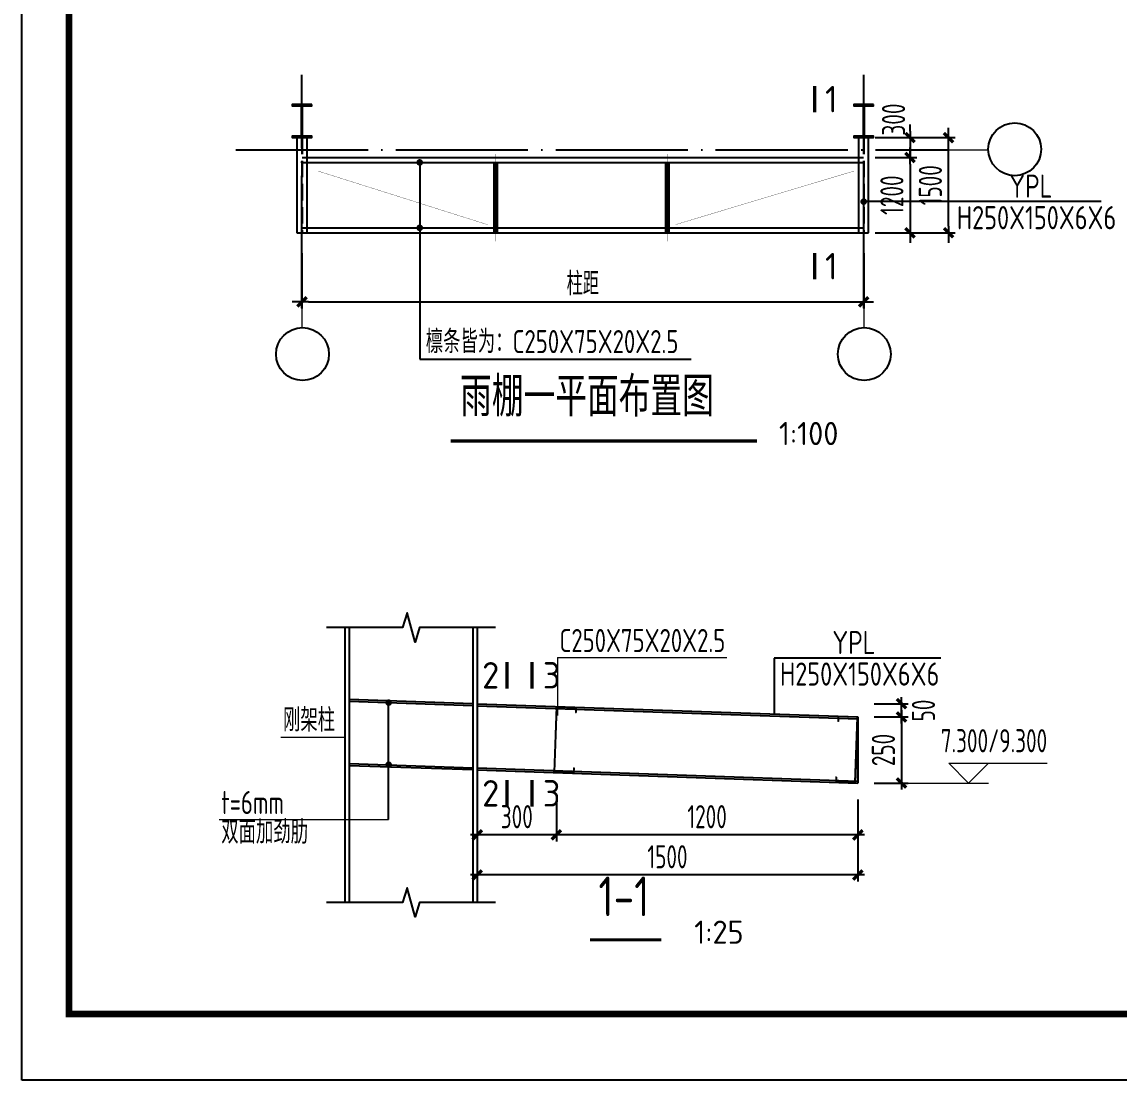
# Model space of a CAD drawing. Extents: x -3102990 to -851544, y -5293060 to -2540151.
# Drawn here: x -2013034 to -1996433, y -2672902 to -2656895 of the extents above; entities that cross this region are included whole.
import ezdxf
from ezdxf.enums import TextEntityAlignment as Align

# ---------------------------------------------------------------- set-up
doc = ezdxf.new("R2010")
doc.units = 0
doc.header["$LTSCALE"] = 1000
doc.header["$PDMODE"] = 1
doc.linetypes.add('DASH', pattern=[0.35, 0.25, -0.1])
doc.linetypes.add('DOTE', pattern=[2.42, 2, -0.2, 0.02, -0.2])
doc.layers.get('0').update_dxf_attribs({"linetype": 'CONTINUOUS'})
doc.layers.get('Defpoints').update_dxf_attribs({"linetype": 'CONTINUOUS'})
for name, color, linetype in [('AXIS', 253, 'DOTE'), ('BEAM', 4, 'CONTINUOUS'), ('COLU', 7, 'CONTINUOUS'), ('DIM', 3, 'CONTINUOUS'), ('NUM', 7, 'CONTINUOUS'), ('PUB_TITLE', 4, 'CONTINUOUS'), ('REIN', 1, 'CONTINUOUS'), ('TEXT', 7, 'CONTINUOUS'), ('THICK', 6, 'CONTINUOUS'), ('THIN', 7, 'CONTINUOUS')]:
    doc.layers.add(name, color=color, linetype=linetype)
doc.layers.add('yichutu', color=7, linetype='CONTINUOUS', true_color=0xffffff, plot=False)
doc.styles.add('TSSD_Dimension', font='tssdeng.shx', dxfattribs={"width": 0.7, "bigfont": 'Hztxt.shx'})
doc.styles.add('TSSD_Label', font='tssdeng.shx', dxfattribs={"width": 0.75, "bigfont": 'hztxt.shx'})
doc.styles.add('TSSD_Norm', font='Tssdeng.shx', dxfattribs={"width": 0.75, "bigfont": 'hztxt.shx'})
doc.styles.add('TSSD_Rein', font='Tssdeng.shx', dxfattribs={"width": 0.75, "bigfont": 'hztxt.shx'})
doc.dimstyles.new('TSSD_100_100', dxfattribs={"dimtxt": 350, "dimasz": 100, "dimexe": 100, "dimexo": 250, "dimgap": 100, "dimtad": 1, "dimdec": 0, "dimzin": 0, "dimdsep": 46, "dimtxsty": 'TSSD_Dimension', "dimblk": '_tsdbk', "dimcen": 0, "dimdle": 100, "dimclrt": 7, "dimadec": 0, "dimazin": 0, "dimtfac": 1, "dimtdec": 0, "dimtix": 1, "dimtmove": 2, "dimatfit": 3, "dimldrblk": '_tsdbk', "dimfxl": 250, "dimtolj": 1, "dimtzin": 0, "dimarcsym": 0})
doc.dimstyles.new('TSSD_25_100', dxfattribs={"dimtxt": 350, "dimasz": 100, "dimexe": 100, "dimexo": 250, "dimgap": 100, "dimtad": 1, "dimdec": 0, "dimlfac": 0.25, "dimzin": 0, "dimdsep": 46, "dimtxsty": 'TSSD_Dimension', "dimblk": 'ARCHTICK', "dimcen": 0, "dimdle": 100, "dimclrt": 7, "dimadec": 0, "dimazin": 0, "dimtfac": 1, "dimtdec": 0, "dimtix": 1, "dimtmove": 2, "dimatfit": 3, "dimfxl": 1, "dimtolj": 1, "dimtzin": 0, "dimarcsym": 0})

# ---------------------------------------------------------------- blocks, each defined once
blk = doc.blocks.new('_tsdbk')
blk.add_line((-1, 0), (1.5, 0))
blk.add_lwpolyline([(-0.7, -0.7, 0.5, 0.5, 0), (0.7, 0.7, 0.5, 0.5, 0)], format="xyseb")
blk = doc.blocks.new('*D2594')
at = {"layer": 'Defpoints', "color": 0}
for p in [(-2000297, -2658645), (-1999013, -2658645), (-2000297, -2660085)]:
    blk.add_point(p, dxfattribs=at)
at = {"layer": 'DIM', "color": 0, "lineweight": -2}
for p, q in [((-2000047, -2658645), (-1998913, -2658645)), ((-1999013, -2659985), (-1999013, -2658745)), ((-2000047, -2660085), (-1998913, -2660085))]:
    blk.add_line(p, q, dxfattribs=at)
at = {"layer": 'DIM', "color": 0, "lineweight": -2, "xscale": 100, "yscale": 100, "zscale": 100}
for p, rotation in [((-1999013, -2658645), 90), ((-1999013, -2660085), 270)]:
    blk.add_blockref('_tsdbk', p, dxfattribs=dict(at, rotation=rotation))
at = {"layer": 'DIM', "color": 7, "insert": (-1999288, -2659365), "char_height": 350, "attachment_point": 5, "rotation": 90, "style": 'TSSD_Dimension'}
blk.add_mtext('\\A1;1500', dxfattribs=at)
blk = doc.blocks.new('*D2595')
at = {"layer": 'Defpoints', "color": 0}
for p in [(-2008797, -2660145), (-2000297, -2660145), (-2000297, -2661129)]:
    blk.add_point(p, dxfattribs=at)
at = {"layer": 'DIM', "color": 0, "lineweight": -2}
for p, q in [((-2008797, -2660395), (-2008797, -2661229)), ((-2000297, -2660395), (-2000297, -2661229)), ((-2008697, -2661129), (-2000397, -2661129))]:
    blk.add_line(p, q, dxfattribs=at)
at = {"layer": 'DIM', "color": 0, "lineweight": -2, "xscale": 100, "yscale": 100, "zscale": 100, "rotation": 180}
blk.add_blockref('_tsdbk', (-2008797, -2661129), dxfattribs=at)
at = {"layer": 'DIM', "color": 0, "lineweight": -2, "xscale": 100, "yscale": 100, "zscale": 100}
blk.add_blockref('_tsdbk', (-2000297, -2661129), dxfattribs=at)
at = {"layer": 'DIM', "color": 7, "insert": (-2004547, -2660854), "char_height": 350, "attachment_point": 5, "style": 'TSSD_Dimension'}
blk.add_mtext('\\A1;柱距', dxfattribs=at)
blk = doc.blocks.new('*D2596')
at = {"layer": 'Defpoints', "color": 0}
for p in [(-2000372, -2658645), (-2000372, -2658945), (-1999595, -2658945)]:
    blk.add_point(p, dxfattribs=at)
at = {"layer": 'DIM', "color": 0, "lineweight": -2}
for p, q in [((-1999595, -2658545), (-1999595, -2658445)), ((-2000122, -2658645), (-1999495, -2658645)), ((-1999595, -2658645), (-1999595, -2658945)), ((-2000122, -2658945), (-1999495, -2658945)), ((-1999595, -2659045), (-1999595, -2659145))]:
    blk.add_line(p, q, dxfattribs=at)
at = {"layer": 'DIM', "color": 0, "lineweight": -2, "xscale": 100, "yscale": 100, "zscale": 100}
for p, rotation in [((-1999595, -2658645), 270), ((-1999595, -2658945), 90)]:
    blk.add_blockref('_tsdbk', p, dxfattribs=dict(at, rotation=rotation))
at = {"layer": 'DIM', "color": 7, "insert": (-1999845, -2658371), "char_height": 350, "attachment_point": 5, "rotation": 90, "style": 'TSSD_Dimension'}
blk.add_mtext('\\A1;300', dxfattribs=at)
blk = doc.blocks.new('*D2597')
at = {"layer": 'Defpoints', "color": 0}
for p in [(-2000372, -2658945), (-2000372, -2660085), (-1999595, -2660085)]:
    blk.add_point(p, dxfattribs=at)
at = {"layer": 'DIM', "color": 0, "lineweight": -2}
for p, q in [((-2000122, -2658945), (-1999495, -2658945)), ((-1999595, -2659045), (-1999595, -2659985)), ((-2000122, -2660085), (-1999495, -2660085))]:
    blk.add_line(p, q, dxfattribs=at)
at = {"layer": 'DIM', "color": 0, "lineweight": -2, "xscale": 100, "yscale": 100, "zscale": 100}
for p, rotation in [((-1999595, -2658945), 90), ((-1999595, -2660085), 270)]:
    blk.add_blockref('_tsdbk', p, dxfattribs=dict(at, rotation=rotation))
at = {"layer": 'DIM', "color": 7, "insert": (-1999870, -2659515), "char_height": 350, "attachment_point": 5, "rotation": 90, "style": 'TSSD_Dimension'}
blk.add_mtext('\\A1;1200', dxfattribs=at)
blk = doc.blocks.new('A$C4184417C')
at = {"layer": 'BEAM', "color": 4, "linetype": 'ByBlock', "lineweight": 5}
for p, q in [((-87, 59), (213, 59)), ((-87, -941), (-87, 59)), ((-87, 19), (-87, -941)), ((-77, 49), (203, 49)), ((-77, -931), (-77, 49)), ((203, 49), (203, -21)), ((213, 59), (213, -21)), ((203, -21), (213, -21)), ((-87, -941), (213, -941)), ((-77, -931), (203, -931)), ((203, -861), (203, -931)), ((203, -861), (213, -861)), ((213, -861), (213, -941))]:
    blk.add_line(p, q, dxfattribs=at)
blk = doc.blocks.new('_ArchTick')
at = {"color": 0, "const_width": 0.5}
blk.add_lwpolyline([(-0.71, -0.71), (0.71, 0.71)], dxfattribs=at)
blk = doc.blocks.new('*D2598')
at = {"layer": 'Defpoints', "color": 0}
for p in [(-2004946, -2668409), (-2000386, -2668409), (-2004946, -2669193)]:
    blk.add_point(p, dxfattribs=at)
at = {"layer": 'DIM', "color": 0, "lineweight": -2}
for p, q in [((-2004946, -2668659), (-2004946, -2669293)), ((-2000386, -2668659), (-2000386, -2669293)), ((-2000286, -2669193), (-2005046, -2669193))]:
    blk.add_line(p, q, dxfattribs=at)
at = {"layer": 'DIM', "color": 0, "lineweight": -2, "xscale": 100, "yscale": 100, "zscale": 100, "rotation": 180}
blk.add_blockref('_ArchTick', (-2004946, -2669193), dxfattribs=at)
at = {"layer": 'DIM', "color": 0, "lineweight": -2, "xscale": 100, "yscale": 100, "zscale": 100}
blk.add_blockref('_ArchTick', (-2000386, -2669193), dxfattribs=at)
at = {"layer": 'DIM', "color": 7, "insert": (-2002666, -2668918), "char_height": 350, "attachment_point": 5, "style": 'TSSD_Dimension'}
blk.add_mtext('\\A1;1200', dxfattribs=at)
blk = doc.blocks.new('*D2599')
at = {"layer": 'Defpoints', "color": 0}
for p in [(-2006146, -2668409), (-2004946, -2668409), (-2006146, -2669193)]:
    blk.add_point(p, dxfattribs=at)
at = {"layer": 'DIM', "color": 0, "lineweight": -2}
for p, q in [((-2006146, -2668659), (-2006146, -2669293)), ((-2004946, -2668659), (-2004946, -2669293)), ((-2004846, -2669193), (-2006246, -2669193))]:
    blk.add_line(p, q, dxfattribs=at)
at = {"layer": 'DIM', "color": 0, "lineweight": -2, "xscale": 100, "yscale": 100, "zscale": 100, "rotation": 180}
blk.add_blockref('_ArchTick', (-2006146, -2669193), dxfattribs=at)
at = {"layer": 'DIM', "color": 0, "lineweight": -2, "xscale": 100, "yscale": 100, "zscale": 100}
blk.add_blockref('_ArchTick', (-2004946, -2669193), dxfattribs=at)
at = {"layer": 'DIM', "color": 7, "insert": (-2005546, -2668918), "char_height": 350, "attachment_point": 5, "style": 'TSSD_Dimension'}
blk.add_mtext('\\A1;300', dxfattribs=at)
blk = doc.blocks.new('*D2600')
at = {"layer": 'Defpoints', "color": 0}
for p in [(-2006146, -2668409), (-2000386, -2668409), (-2006146, -2669799)]:
    blk.add_point(p, dxfattribs=at)
at = {"layer": 'DIM', "color": 0, "lineweight": -2}
for p, q in [((-2006146, -2668659), (-2006146, -2669899)), ((-2000386, -2668659), (-2000386, -2669899)), ((-2000286, -2669799), (-2006246, -2669799))]:
    blk.add_line(p, q, dxfattribs=at)
at = {"layer": 'DIM', "color": 0, "lineweight": -2, "xscale": 100, "yscale": 100, "zscale": 100, "rotation": 180}
blk.add_blockref('_ArchTick', (-2006146, -2669799), dxfattribs=at)
at = {"layer": 'DIM', "color": 0, "lineweight": -2, "xscale": 100, "yscale": 100, "zscale": 100}
blk.add_blockref('_ArchTick', (-2000386, -2669799), dxfattribs=at)
at = {"layer": 'DIM', "color": 7, "insert": (-2003266, -2669524), "char_height": 350, "attachment_point": 5, "style": 'TSSD_Dimension'}
blk.add_mtext('\\A1;1500', dxfattribs=at)
blk = doc.blocks.new('*D2630')
at = {"layer": 'Defpoints', "color": 0}
for p in [(-2000386, -2667209), (-1999724, -2667209), (-2000386, -2667409)]:
    blk.add_point(p, dxfattribs=at)
at = {"layer": 'DIM', "color": 0, "lineweight": -2}
for p, q in [((-2000136, -2667209), (-1999624, -2667209)), ((-1999724, -2667509), (-1999724, -2667109)), ((-2000136, -2667409), (-1999624, -2667409))]:
    blk.add_line(p, q, dxfattribs=at)
at = {"layer": 'DIM', "color": 0, "lineweight": -2, "xscale": 100, "yscale": 100, "zscale": 100}
for p, rotation in [((-1999724, -2667209), 90), ((-1999724, -2667409), 270)]:
    blk.add_blockref('_ArchTick', p, dxfattribs=dict(at, rotation=rotation))
at = {"layer": 'DIM', "color": 7, "insert": (-1999393, -2667312), "char_height": 350, "attachment_point": 5, "rotation": 90, "style": 'TSSD_Dimension'}
blk.add_mtext('\\A1;50', dxfattribs=at)
blk = doc.blocks.new('*D2631')
at = {"layer": 'Defpoints', "color": 0}
for p in [(-2000386, -2667409), (-2000386, -2668409), (-1999724, -2668409)]:
    blk.add_point(p, dxfattribs=at)
at = {"layer": 'DIM', "color": 0, "lineweight": -2}
for p, q in [((-2000136, -2667409), (-1999624, -2667409)), ((-1999724, -2667309), (-1999724, -2668509)), ((-2000136, -2668409), (-1999624, -2668409))]:
    blk.add_line(p, q, dxfattribs=at)
at = {"layer": 'DIM', "color": 0, "lineweight": -2, "xscale": 100, "yscale": 100, "zscale": 100}
for p, rotation in [((-1999724, -2667409), 90), ((-1999724, -2668409), 270)]:
    blk.add_blockref('_ArchTick', p, dxfattribs=dict(at, rotation=rotation))
at = {"layer": 'DIM', "color": 7, "insert": (-1999999, -2667909), "char_height": 350, "attachment_point": 5, "rotation": 90, "style": 'TSSD_Dimension'}
blk.add_mtext('\\A1;250', dxfattribs=at)
blk = doc.blocks.new('A$C16496DF1')
at = {"layer": 'PUB_TITLE'}
blk.add_lwpolyline([(0, 0), (0, 42000), (104100, 42000), (104100, 0)], close=True, dxfattribs=at)
at = {"layer": 'PUB_TITLE', "const_width": 100}
blk.add_lwpolyline([(103100, 1000), (103100, 41000), (713, 41000), (713, 1000), (103100, 1000)], dxfattribs=at)
blk = doc.blocks.new('yct-1041-420-104100-42000-100-2006.0')
at = {"layer": 'yichutu', "color": 7, "true_color": 0xffffff}
blk.add_lwpolyline([(0, 0), (0, 42000), (104100, 42000), (104100, 0)], close=True, dxfattribs=at)

msp = doc.modelspace()

# ---------------------------------------------------------------- linework, layer by layer
at = {"color": 7, "linetype": 'ByBlock'}
for p, q in [((-2007015.06, -2659019.72, -2.98), (-2007015.06, -2661996.63, 6)), ((-1996702.32, -2659613.5), (-2000297.16, -2659613.5)), ((-2007015.06, -2661996.63, 6), (-2002908.55, -2661996.63, 6))]:
    msp.add_line(p, q, dxfattribs=at)
at = {"color": 0, "linetype": 'ByBlock', "lineweight": -2}
for centre in [(-1998012.11, -2658820.99), (-2008788.4, -2661919.51), (-2000288.4, -2661919.51)]:
    msp.add_circle(centre, 400, dxfattribs=at)
at = {"layer": 'AXIS', "linetype": 'DOTE'}
for p, q in [((-2008797.16, -2661224.27), (-2008797.16, -2657697.07)), ((-2000297.16, -2661224.27), (-2000297.16, -2657697.07)), ((-2009796.94, -2658829.76), (-1999013.16, -2658829.76))]:
    msp.add_line(p, q, dxfattribs=at)
at = {"layer": 'COLU'}
for p, q in [((-2008146, -2666055.9), (-2008146, -2670215.26)), ((-2008081, -2666055.9), (-2008081, -2670215.26)), ((-2006211, -2666055.9), (-2006211, -2670215.26)), ((-2006146, -2666055.9), (-2006146, -2670215.26)), ((-2001650.55, -2666517.9), (-2001650.55, -2667364.79)), ((-2007485.54, -2668962.29), (-2007485.54, -2667162.18))]:
    msp.add_line(p, q, dxfattribs=at)
for points in [[(-2008647.16, -2658144.72), (-2008947.16, -2658144.72), (-2008947.16, -2658164.72), (-2008807.16, -2658164.72), (-2008807.16, -2658624.72), (-2008947.16, -2658624.72), (-2008947.16, -2658644.72), (-2008647.16, -2658644.72), (-2008647.16, -2658624.72), (-2008787.16, -2658624.72), (-2008787.16, -2658164.72), (-2008647.16, -2658164.72), (-2008647.16, -2658144.72)], [(-2000147.16, -2658144.72), (-2000447.16, -2658144.72), (-2000447.16, -2658164.72), (-2000307.16, -2658164.72), (-2000307.16, -2658624.72), (-2000447.16, -2658624.72), (-2000447.16, -2658644.72), (-2000147.16, -2658644.72), (-2000147.16, -2658624.72), (-2000287.16, -2658624.72), (-2000287.16, -2658164.72), (-2000147.16, -2658164.72), (-2000147.16, -2658144.72)]]:
    msp.add_lwpolyline(points, dxfattribs=at)
at = {"layer": 'COLU', "const_width": 50}
for points in [[(-2007510.54, -2667192.18, 1), (-2007460.54, -2667192.18, 1)], [(-2007510.54, -2668132.18, 1), (-2007460.54, -2668132.18, 1)]]:
    msp.add_lwpolyline(points, format="xyb", close=True, dxfattribs=at)
at = {"layer": 'NUM', "lineweight": 5}
for p, q in [((-1999013.16, -2658829.76), (-1998412.02, -2658829.76)), ((-2008797.16, -2661129.09), (-2008797.16, -2661519.61)), ((-2000297.16, -2661129.09), (-2000297.16, -2661519.61))]:
    msp.add_line(p, q, dxfattribs=at)
at = {"layer": 'NUM', "color": 0, "linetype": 'ByBlock', "const_width": 50}
msp.add_lwpolyline([(-2006549.14, -2663235.68), (-2001909.76, -2663235.68)], dxfattribs=at)
at = {"layer": 'NUM', "linetype": 'ByBlock', "const_width": 50}
msp.add_lwpolyline([(-2004436.22, -2670781.07), (-2003360.78, -2670781.07)], dxfattribs=at)
at = {"layer": 'REIN', "color": 4, "linetype": 'ByBlock'}
for p, q in [((-2008872.16, -2658644.72), (-2008872.16, -2660084.72)), ((-2008722.16, -2658644.72), (-2008722.16, -2660084.72)), ((-2000372.16, -2660084.72), (-2000372.16, -2658644.72)), ((-2000222.16, -2660084.72), (-2000222.16, -2658644.72)), ((-2008793.16, -2658944.72), (-2000301.16, -2658944.72)), ((-2008793.16, -2659019.72), (-2000301.16, -2659019.72)), ((-2008872.16, -2660084.72), (-2000222.16, -2660084.72)), ((-2008797.16, -2660009.72), (-2000297.16, -2660009.72)), ((-2008081, -2667141.51), (-2006211, -2667206.44)), ((-2008081, -2667171.51), (-2006211, -2667236.44)), ((-2006146, -2667208.7), (-2000386, -2667408.7)), ((-2006146, -2667238.7), (-2000386, -2667438.7)), ((-2000386, -2667408.7), (-2000386, -2668408.7)), ((-2008081, -2668111.51), (-2006211, -2668176.44)), ((-2008081, -2668141.51), (-2006211, -2668206.44)), ((-2006146, -2668178.7), (-2000386, -2668378.7)), ((-2006146, -2668208.7), (-2000386, -2668408.7))]:
    msp.add_line(p, q, dxfattribs=at)
at = {"layer": 'REIN', "color": 4, "linetype": 'DASH'}
for p, q in [((-2008801.16, -2658644.72), (-2008801.16, -2660084.72)), ((-2008793.16, -2658644.72), (-2008793.16, -2660084.72)), ((-2000301.16, -2658644.72), (-2000301.16, -2660084.72)), ((-2000293.16, -2658644.72), (-2000293.16, -2660084.72))]:
    msp.add_line(p, q, dxfattribs=at)
at = {"layer": 'REIN', "color": 3, "linetype": 'ByBlock', "const_width": 4}
for points in [[(-2008558.69, -2658890.53), (-2008558.69, -2659148.92), (-2005986.72, -2659961.84), (-2005986.72, -2660207.61)], [(-2000438.95, -2658890.53), (-2000438.95, -2659148.92), (-2003146.68, -2659961.84), (-2003146.68, -2660207.61)]]:
    msp.add_lwpolyline(points, dxfattribs=at)
at = {"layer": 'REIN', "color": 3, "linetype": 'ByBlock', "elevation": -5}
for points, const_width in [([(-2005864.45, -2658890.83), (-2005864.45, -2660212.09)], 4), ([(-2003270.3, -2658890.83), (-2003270.3, -2660212.09)], 4), ([(-2005864.45, -2659019.72), (-2005864.45, -2660084.72)], 80), ([(-2003270.3, -2659019.72), (-2003270.3, -2660084.72)], 80)]:
    msp.add_lwpolyline(points, dxfattribs=dict(at, const_width=const_width))
at = {"layer": 'TEXT', "lineweight": 5}
for p, q in [((-2004931.19, -2666511.32), (-2002368.07, -2666511.32)), ((-2004931.19, -2666511.32), (-2004931.19, -2667386.11)), ((-2009114.23, -2667713.66), (-2008146, -2667713.66)), ((-2010048.66, -2668962.29), (-2007485.54, -2668962.29))]:
    msp.add_line(p, q, dxfattribs=at)
at = {"layer": 'TEXT'}
msp.add_line((-1999129.3, -2666517.9), (-2001650.55, -2666517.9), dxfattribs=at)
at = {"layer": 'TEXT', "color": 7, "lineweight": 5, "const_width": 50}
for points in [[(-2007040.06, -2659019.72, 1), (-2006990.06, -2659019.72, 1)], [(-2007040.06, -2660009.72, 1), (-2006990.06, -2660009.72, 1)]]:
    msp.add_lwpolyline(points, format="xyb", close=True, dxfattribs=at)
at = {"layer": 'TEXT', "const_width": 50}
msp.add_lwpolyline([(-2000322.16, -2659613.5, 1), (-2000272.16, -2659613.5, 1)], format="xyb", close=True, dxfattribs=at)
at = {"layer": 'THICK', "const_width": 50}
for points in [[(-2001040.4, -2658263), (-2001040.4, -2657863)], [(-2001040.4, -2660789.91), (-2001040.4, -2660389.91)], [(-2005692, -2666978.98), (-2005692, -2666578.98)], [(-2005316.79, -2666978.98), (-2005316.79, -2666578.98)], [(-2005692, -2668764.61), (-2005692, -2668364.61)], [(-2005316.79, -2668764.61), (-2005316.79, -2668364.61)]]:
    msp.add_lwpolyline(points, dxfattribs=at)
at = {"layer": 'THIN', "lineweight": 5}
for p, q in [((-1998708.74, -2668408.7), (-1999008.74, -2668108.7)), ((-1999008.74, -2668108.7), (-1998408.74, -2668108.7)), ((-1998708.74, -2668408.7), (-1998408.74, -2668108.7)), ((-1998408.74, -2668108.7), (-1997520.28, -2668108.7)), ((-1999724.49, -2668408.7), (-1998408.74, -2668408.7)), ((-1998708.74, -2668408.7), (-1998708.74, -2668408.7))]:
    msp.add_line(p, q, dxfattribs=at)
at = {"layer": 'THIN'}
for points in [[(-2005866, -2666055.9), (-2007016, -2666055.9), (-2007086, -2666275.9), (-2007206, -2665835.9), (-2007276, -2666055.9), (-2008426, -2666055.9)], [(-2005866, -2670215.26), (-2007016, -2670215.26), (-2007086, -2670435.26), (-2007206, -2669995.26), (-2007276, -2670215.26), (-2008426, -2670215.26)]]:
    msp.add_lwpolyline(points, dxfattribs=at)

# ---------------------------------------------------------------- block references
at = {"ltscale": 1.5}
msp.add_blockref('A$C16496DF1', (-2013033.89, -2672902.4), dxfattribs=at)
at = {"layer": 'COLU', "rotation": 358.0113621382486}
msp.add_blockref('A$C4184417C', (-2004861.12, -2667312.15), dxfattribs=at)
at = {"layer": 'COLU', "xscale": -1, "rotation": 358.0113621382486}
msp.add_blockref('A$C4184417C', (-2000474.96, -2667464.45), dxfattribs=at)
at = {"layer": 'yichutu'}
msp.add_blockref('yct-1041-420-104100-42000-100-2006.0', (-2013033.89, -2672902.4), dxfattribs=at)

# ---------------------------------------------------------------- texts
at = {"layer": 'NUM', "style": 'TSSD_Rein', "width": 0.7}
msp.add_text('7.300/9.300', height=350, dxfattribs=at).set_placement((-1997520.28, -2668048.7), align=Align.BOTTOM_RIGHT)
at = {"layer": 'TEXT', "style": 'TSSD_Norm', "width": 0.8}
for s, p in [('YPL ', (-1998094.72, -2659553.43)), ('H250X150X6X6', (-1998887.48, -2660030.84)), ('YPL ', (-2000771.43, -2666457.83)), ('H250X150X6X6', (-2001564.2, -2666935.24))]:
    msp.add_text(s, height=350, dxfattribs=at).set_placement(p)
at = {"layer": 'TEXT', "color": 7, "lineweight": 5, "style": 'TSSD_Rein', "width": 0.75}
msp.add_text('檩条皆为：C250X75X20X2.5', height=350, dxfattribs=at).set_placement((-2006922.42, -2661905.39, 0.79))
at = {"layer": 'TEXT', "lineweight": 9, "style": 'TSSD_Rein', "width": 0.8}
for s, p in [('雨棚一平面布置图', (-2006404.26, -2663043.55)), ('1-1', (-2004310.18, -2670603.08))]:
    msp.add_text(s, height=600, dxfattribs=at).set_placement(p, align=Align.BOTTOM_LEFT)
at = {"layer": 'TEXT', "color": 0, "linetype": 'ByBlock', "style": 'TSSD_Norm'}
for s, p in [('1:100', (-2001579.5, -2663401.18)), ('1:25', (-2002860.78, -2670944.79))]:
    msp.add_text(s, height=350, dxfattribs=at).set_placement(p, align=Align.BOTTOM_LEFT)
at = {"layer": 'TEXT', "lineweight": 5, "style": 'TSSD_Rein', "width": 0.75}
for s, p in [('C250X75X20X2.5', (-2004900.33, -2666427.39, 58.52)), ('刚架柱', (-2009083.37, -2667629.73, 58.52)), ('t=6mm', (-2010017.8, -2668878.36, 58.52)), ('双面加劲肋', (-2010017.8, -2669325.93, 58.52))]:
    msp.add_text(s, height=350, dxfattribs=at).set_placement(p)
at = {"layer": 'THICK', "lineweight": 5, "style": 'TSSD_Label'}
for s, p in [('1', (-2000882.06, -2658263)), ('1', (-2000882.06, -2660789.91)), ('2', (-2006071.32, -2666978.98)), ('3', (-2005152.85, -2666978.98)), ('2', (-2006071.32, -2668764.61)), ('3', (-2005152.85, -2668764.61))]:
    msp.add_text(s, height=400, dxfattribs=at).set_placement(p)

# ---------------------------------------------------------------- dimensions: what is measured, and where the dimension line sits
at = {"layer": 'DIM'}
for base, p1, p2, dimstyle, picture, middle in [((-1999594.66, -2658944.72), (-2000372.16, -2658644.72), (-2000372.16, -2658944.72), 'TSSD_100_100', '*D2596', (-1999844.66, -2658371.07)), ((-1999724.49, -2667208.7), (-2000386, -2667408.7), (-2000386, -2667208.7), 'TSSD_25_100', '*D2630', (-1999393.5, -2667312.44))]:
    dim = msp.add_linear_dim(base=base, p1=p1, p2=p2, angle=90, dimstyle=dimstyle, dxfattribs=at)
    dim.commit()
    dim.dimension.update_dxf_attribs({"geometry": picture, "text_midpoint": middle, "dimtype": 160})
for base, p1, p2, angle, text, picture, middle in [((-1999013.16, -2658644.72), (-2000297.16, -2660084.72), (-2000297.16, -2658644.72), 270, '1500', '*D2594', (-1999288.16, -2659364.72)), ((-1999594.66, -2660084.72), (-2000372.16, -2658944.72), (-2000372.16, -2660084.72), 90, '1200', '*D2597', (-1999869.66, -2659514.72))]:
    dim = msp.add_linear_dim(base=base, p1=p1, p2=p2, angle=angle, text=text, dimstyle='TSSD_100_100', dxfattribs=at)
    dim.commit()
    dim.dimension.update_dxf_attribs({"geometry": picture, "text_midpoint": middle})
for base, p1, p2, text, dimstyle, picture, middle in [((-2000297.16, -2661129.09), (-2008797.16, -2660145.15), (-2000297.16, -2660145.15), '柱距', 'TSSD_100_100', '*D2595', (-2004547.16, -2660854.09)), ((-2006146, -2669799.44), (-2000386, -2668408.7), (-2006146, -2668408.7), '1500', 'TSSD_25_100', '*D2600', (-2003266, -2669524.44)), ((-2004946, -2669192.83), (-2000386, -2668408.7), (-2004946, -2668408.7), '1200', 'TSSD_25_100', '*D2598', (-2002666, -2668917.83))]:
    dim = msp.add_linear_dim(base=base, p1=p1, p2=p2, text=text, dimstyle=dimstyle, dxfattribs=at)
    dim.commit()
    dim.dimension.update_dxf_attribs({"geometry": picture, "text_midpoint": middle})
dim = msp.add_linear_dim(base=(-1999724.49, -2668408.7), p1=(-2000386, -2667408.7), p2=(-2000386, -2668408.7), angle=90, dimstyle='TSSD_25_100', dxfattribs=at)
dim.commit()
dim.dimension.update_dxf_attribs({"geometry": '*D2631', "text_midpoint": (-1999999.49, -2667908.7)})
dim = msp.add_linear_dim(base=(-2006146, -2669192.83), p1=(-2004946, -2668408.7), p2=(-2006146, -2668408.7), dimstyle='TSSD_25_100', dxfattribs=at)
dim.commit()
dim.dimension.update_dxf_attribs({"geometry": '*D2599', "text_midpoint": (-2005546, -2668917.83)})

doc.saveas('drawing.dxf')
